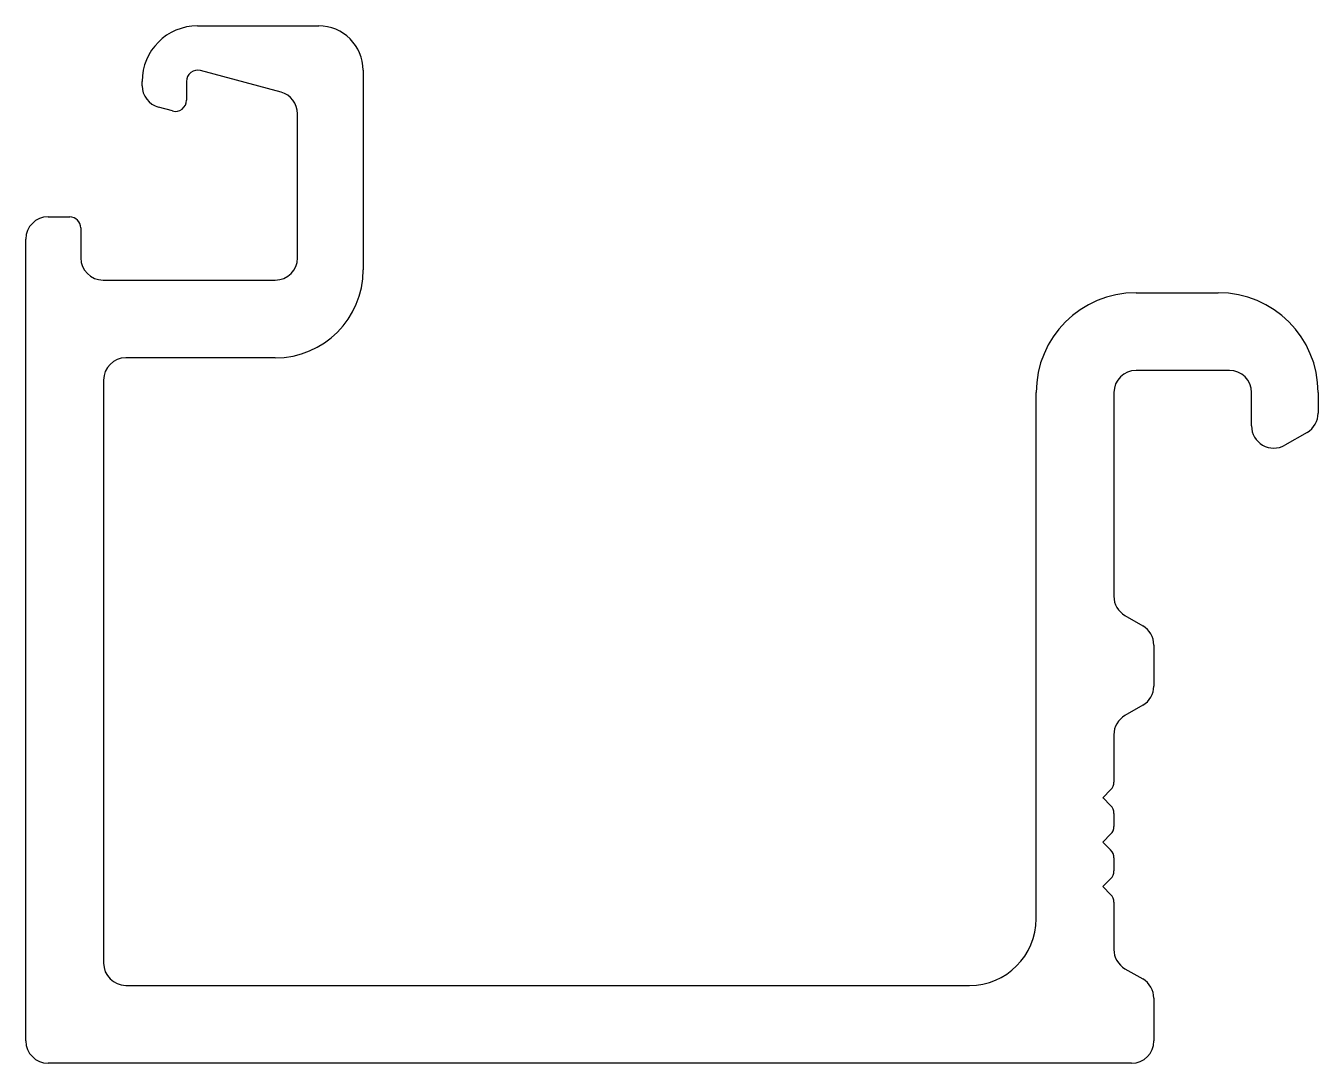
# Model space of a CAD drawing. Extents: x -12.7 to 16.4, y 6.5 to 29.9.
import ezdxf

# ---------------------------------------------------------------- set-up
doc = ezdxf.new("R2010")
doc.units = 0
doc.layers.get('0').update_dxf_attribs({"linetype": 'CONTINUOUS'})

msp = doc.modelspace()

# ---------------------------------------------------------------- linework, layer by layer
for p, q in [((-8.835, 29.851), (-6.108, 29.851)), ((-6.956, 28.356), (-8.771, 28.842)), ((-5.108, 28.851), (-5.108, 24.355)), ((-10.085, 28.502), (-10.085, 28.601)), ((-9.085, 28.601), (-9.085, 28.176)), ((-9.4, 27.935), (-9.715, 28.019)), ((-6.585, 24.627), (-6.585, 27.873)), ((-12.202, 25.551), (-11.714, 25.551)), ((-12.702, 7.001), (-12.702, 25.051)), ((-11.464, 25.301), (-11.464, 24.627)), ((-10.964, 24.127), (-7.085, 24.127)), ((12.298, 23.844), (14.148, 23.844)), ((-7.085, 22.377), (-10.452, 22.377)), ((-10.952, 21.877), (-10.952, 8.751)), ((14.398, 22.094), (12.298, 22.094)), ((10.048, 9.751), (10.048, 21.594)), ((11.798, 21.594), (11.798, 17.009)), ((14.898, 20.844), (14.898, 21.594)), ((16.398, 21.594), (16.398, 21.133)), ((16.148, 20.7), (15.648, 20.411)), ((12.048, 16.576), (12.448, 16.345)), ((12.698, 15.912), (12.698, 14.989)), ((12.448, 14.556), (12.048, 14.325)), ((11.798, 13.892), (11.798, 12.829)), ((11.724, 12.652), (11.553, 12.481)), ((11.553, 12.47), (11.724, 12.299)), ((11.798, 12.122), (11.798, 11.829)), ((11.724, 11.652), (11.553, 11.481)), ((11.553, 11.47), (11.724, 11.299)), ((11.798, 11.122), (11.798, 10.829)), ((11.724, 10.652), (11.553, 10.481)), ((11.553, 10.47), (11.724, 10.299)), ((11.798, 10.122), (11.798, 9.059)), ((12.048, 8.626), (12.448, 8.395)), ((-10.452, 8.251), (8.548, 8.251)), ((12.698, 7.962), (12.698, 7.001)), ((12.198, 6.501), (-12.202, 6.501))]:
    msp.add_line(p, q)
for centre, radius, start, end in [((-8.835, 28.601), 1.25, 90, 180), ((-6.108, 28.851), 1, 0, 90), ((-8.835, 28.601), 0.25, 75, 180), ((-9.585, 28.502), 0.5, 180, 255), ((-7.085, 27.873), 0.5, 0, 75), ((-9.335, 28.176), 0.25, 255, 360), ((-12.202, 25.051), 0.5, 90, 180), ((-11.714, 25.301), 0.25, 0, 90), ((-10.964, 24.627), 0.5, 180, 270), ((-7.085, 24.627), 0.5, 270, 360), ((-7.085, 24.355), 1.978, 270, 0), ((12.298, 21.594), 2.25, 90, 180), ((14.148, 21.594), 2.25, 0, 90), ((-10.452, 21.877), 0.5, 90, 180), ((12.298, 21.594), 0.5, 90, 180), ((14.398, 21.594), 0.5, 0, 90), ((15.898, 21.133), 0.5, 300, 360), ((15.398, 20.844), 0.5, 180, 300), ((12.298, 17.009), 0.5, 180, 240), ((12.198, 15.912), 0.5, 360, 60), ((12.198, 14.989), 0.5, 300, 360), ((12.298, 13.892), 0.5, 120, 180), ((11.548, 12.829), 0.25, 315, 360), ((11.559, 12.476), 0.008, 135, 225), ((11.548, 12.122), 0.25, 0, 45), ((11.548, 11.829), 0.25, 315, 0), ((11.559, 11.476), 0.008, 135, 225), ((11.548, 11.122), 0.25, 0, 45), ((11.548, 10.829), 0.25, 315, 360), ((11.559, 10.476), 0.008, 135, 225), ((11.548, 10.122), 0.25, 0, 45), ((8.548, 9.751), 1.5, 270, 0), ((12.298, 9.059), 0.5, 180, 240), ((-10.452, 8.751), 0.5, 180, 270), ((12.198, 7.962), 0.5, 360, 60), ((-12.202, 7.001), 0.5, 180, 270), ((12.198, 7.001), 0.5, 270, 0)]:
    msp.add_arc(centre, radius, start, end)

doc.saveas('drawing.dxf')
